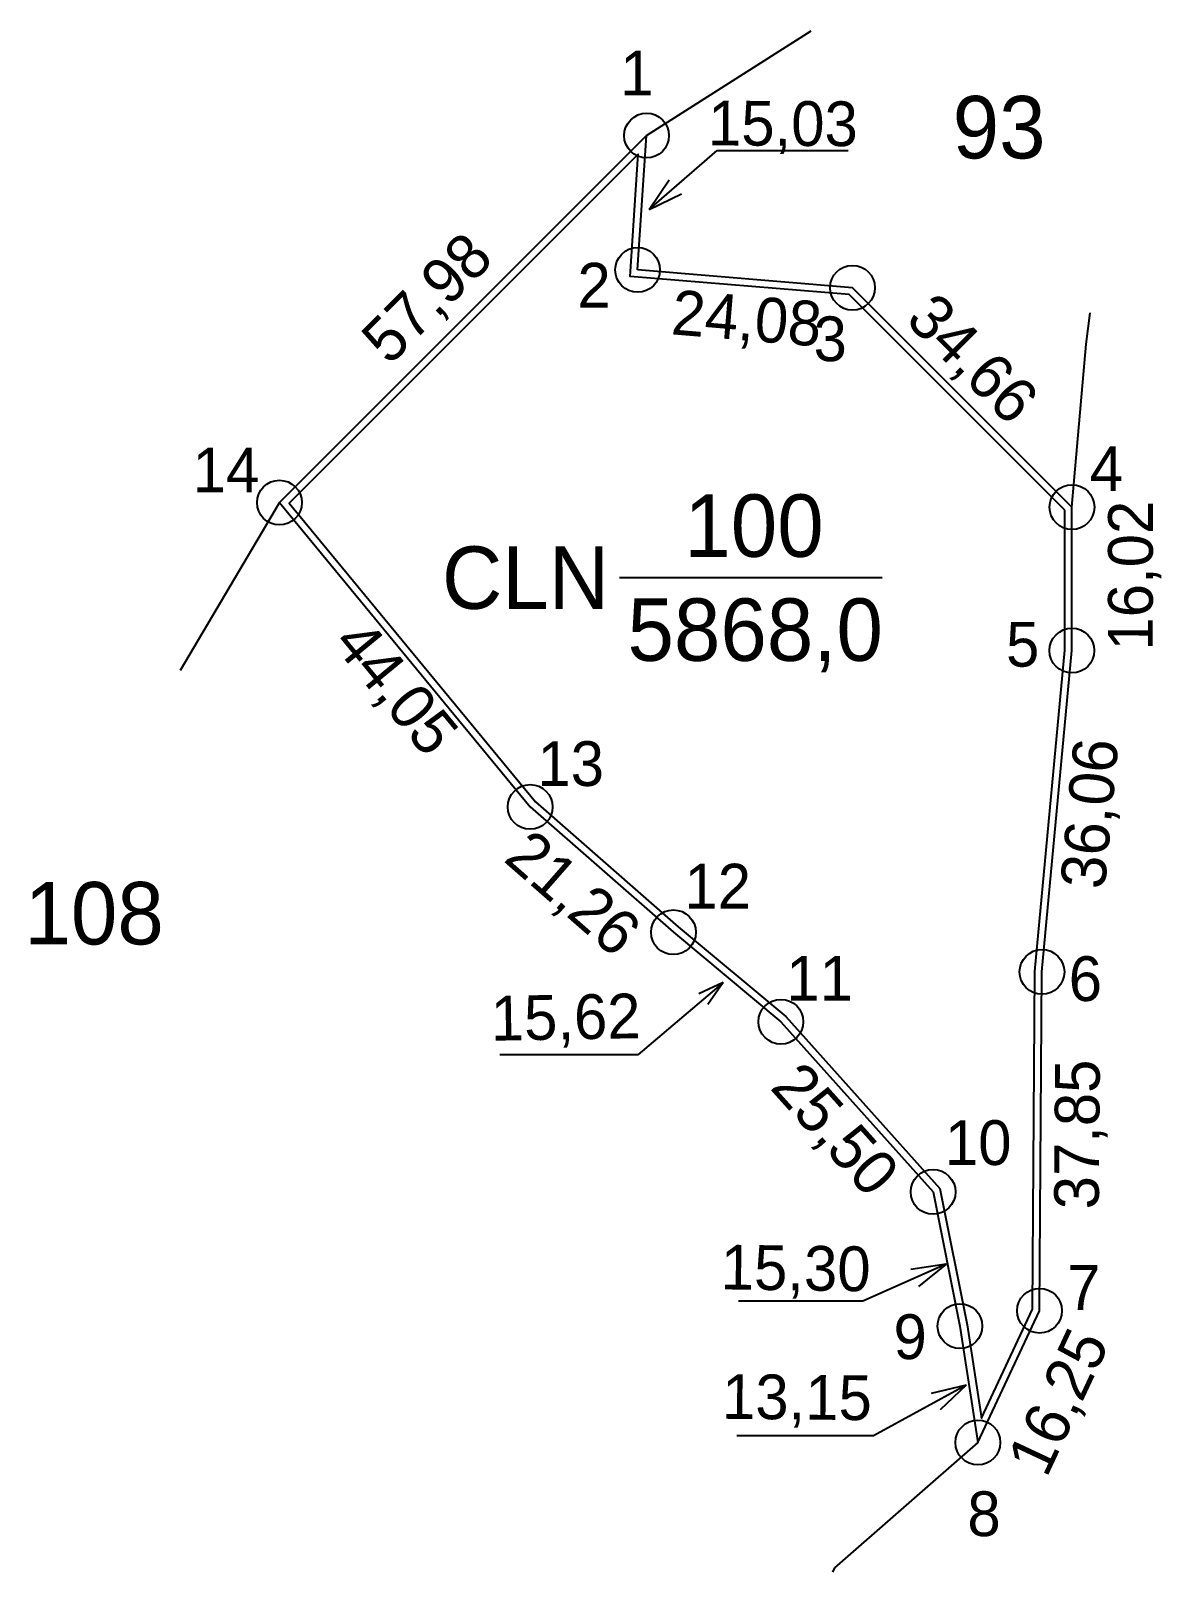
# Model space of a CAD drawing. Extents: x 553656 to 553782, y 1840200 to 1840372.
import ezdxf

# ---------------------------------------------------------------- set-up
doc = ezdxf.new("R2010")
doc.units = 0
for name, color, linetype in [('CanhThua', 7, 'Continuous'), ('ChieuDaiCanhThua', 7, 'Continuous'), ('Level 2', 7, 'Continuous'), ('MocDinhThua', 7, 'Continuous'), ('NhanDiaChinhThua', 7, 'Continuous'), ('NhanTuCan', 7, 'Continuous'), ('RauThua', 7, 'Continuous'), ('SoHieuDinhThua', 7, 'Continuous')]:
    doc.layers.add(name, color=color, linetype=linetype)

msp = doc.modelspace()

# ---------------------------------------------------------------- linework, layer by layer
at = {"layer": 'CanhThua'}
for p, q in [((553725, 1840360), (553684, 1840319)), ((553724, 1840345), (553725, 1840360)), ((553748, 1840343), (553724, 1840345)), ((553772.51, 1840318.49), (553748, 1840343)), ((553684, 1840319), (553712, 1840285)), ((553772.5, 1840302.47), (553772.51, 1840318.49)), ((553769.16, 1840266.57), (553772.5, 1840302.47)), ((553712, 1840285), (553728, 1840271)), ((553728, 1840271), (553740, 1840261)), ((553768.89, 1840228.72), (553769.16, 1840266.57)), ((553740, 1840261), (553757, 1840242)), ((553757, 1840242), (553760, 1840227)), ((553762, 1840214), (553768.89, 1840228.72)), ((553760, 1840227), (553762, 1840214))]:
    msp.add_line(p, q, dxfattribs=at)
at = {"layer": 'Level 2'}
for p, q in [((553725.3, 1840351.73), (553732.87, 1840358.32)), ((553732.87, 1840358.32), (553747.53, 1840358.32)), ((553725.3, 1840351.73), (553727.53, 1840355.04)), ((553725.3, 1840351.73), (553728.89, 1840353.48)), ((553733.55, 1840265.4), (553724.04, 1840257.3)), ((553733.55, 1840265.4), (553730.84, 1840264.11)), ((553733.55, 1840265.4), (553731.85, 1840262.93)), ((553724.04, 1840257.3), (553708.63, 1840257.3)), ((553758.48, 1840233.94), (553749.16, 1840229.8)), ((553758.48, 1840233.94), (553754.53, 1840233.31)), ((553758.48, 1840233.94), (553755.37, 1840231.42)), ((553749.16, 1840229.8), (553735.26, 1840229.8)), ((553760.69, 1840220.4), (553750.34, 1840214.75)), ((553760.69, 1840220.4), (553756.8, 1840219.46)), ((553760.69, 1840220.4), (553757.79, 1840217.64)), ((553750.34, 1840214.75), (553735.07, 1840214.75))]:
    msp.add_line(p, q, dxfattribs=at)
msp.add_lwpolyline([(553771.71, 1840318.16), (553747.64, 1840342.23), (553723.15, 1840344.27), (553724.06, 1840357.93), (553685.08, 1840318.95), (553712.58, 1840285.56), (553728.52, 1840271.61), (553740.56, 1840261.58), (553757.74, 1840242.37), (553760.79, 1840227.14), (553762.39, 1840216.72), (553768.09, 1840228.9), (553768.36, 1840266.61), (553771.7, 1840302.51)], close=True, dxfattribs=at)
at = {"layer": 'MocDinhThua'}
for centre in [(553725, 1840360), (553724, 1840345), (553748, 1840343), (553684, 1840319), (553772.51, 1840318.49), (553772.5, 1840302.47), (553712, 1840285), (553728, 1840271), (553769.16, 1840266.57), (553740, 1840261), (553757, 1840242), (553768.89, 1840228.72), (553760, 1840227), (553762, 1840214)]:
    msp.add_circle(centre, 2.5, dxfattribs=at)
at = {"layer": 'NhanDiaChinhThua'}
msp.add_line((553721.98, 1840310.62), (553751.31, 1840310.62), dxfattribs=at)
at = {"layer": 'RauThua'}
for p, q in [((553725, 1840360), (553743.39, 1840371.7)), ((553774.09, 1840336.71), (553774.53, 1840340.19)), ((553772.51, 1840318.49), (553774.09, 1840336.71)), ((553684, 1840319), (553672.91, 1840300.23)), ((553762, 1840214), (553746, 1840200)), ((553746, 1840200), (553745.77, 1840199.51))]:
    msp.add_line(p, q, dxfattribs=at)

# ---------------------------------------------------------------- texts
at = {"layer": 'ChieuDaiCanhThua'}
for s, rotation, p in [('15,03', 359.657, (553731.85, 1840358.91)), ('57,98', 45, (553696.29, 1840334.22)), ('24,08', 355.2364, (553727.65, 1840337.81)), ('34,66', 315, (553753.78, 1840339.26)), ('16,02', 89.9642, (553781.54, 1840302.47)), ('44,05', 309.4725, (553689.82, 1840303.23)), ('36,06', 84.6847, (553776.17, 1840275.71)), ('21,26', 318.8141, (553708.89, 1840279.03)), ('15,62', 1.0002, (553707.64, 1840258.88)), ('25,50', 311.8202, (553738.68, 1840253.59)), ('37,85', 89.5913, (553775.51, 1840240.03)), ('15,30', 359.2112, (553733.26, 1840231.11)), ('16,25', 64.9171, (553769.66, 1840209.94)), ('13,15', 359.4495, (553733.41, 1840216.65))]:
    msp.add_text(s, height=5, rotation=rotation, dxfattribs=at).set_placement(p)
at = {"layer": 'NhanDiaChinhThua'}
for s, p in [('100', (553729.22, 1840312.94)), ('CLN', (553702.15, 1840307.13)), ('5868,0', (553722.87, 1840301.32))]:
    msp.add_text(s, height=6.975, dxfattribs=at).set_placement(p)
at = {"layer": 'NhanTuCan'}
for s, p in [('93', (553759.19, 1840357.45)), ('108', (553655.52, 1840269.64))]:
    msp.add_text(s, height=6.975, dxfattribs=at).set_placement(p)
at = {"layer": 'SoHieuDinhThua'}
for s, p in [('1', (553722.06, 1840364.48)), ('2', (553717.28, 1840340.78)), ('3', (553743.65, 1840334.8)), ('14', (553674.31, 1840320.15)), ('4', (553774.5, 1840320.29)), ('5', (553765.15, 1840300.67)), ('13', (553712.81, 1840287.34)), ('12', (553729.23, 1840273.65)), ('11', (553740.61, 1840263.36)), ('6', (553772.15, 1840263.32)), ('10', (553758.32, 1840245)), ('7', (553771.97, 1840228.82)), ('9', (553752.58, 1840223.32)), ('8', (553760.83, 1840203.54))]:
    msp.add_text(s, height=5, dxfattribs=at).set_placement(p)

doc.saveas('drawing.dxf')
